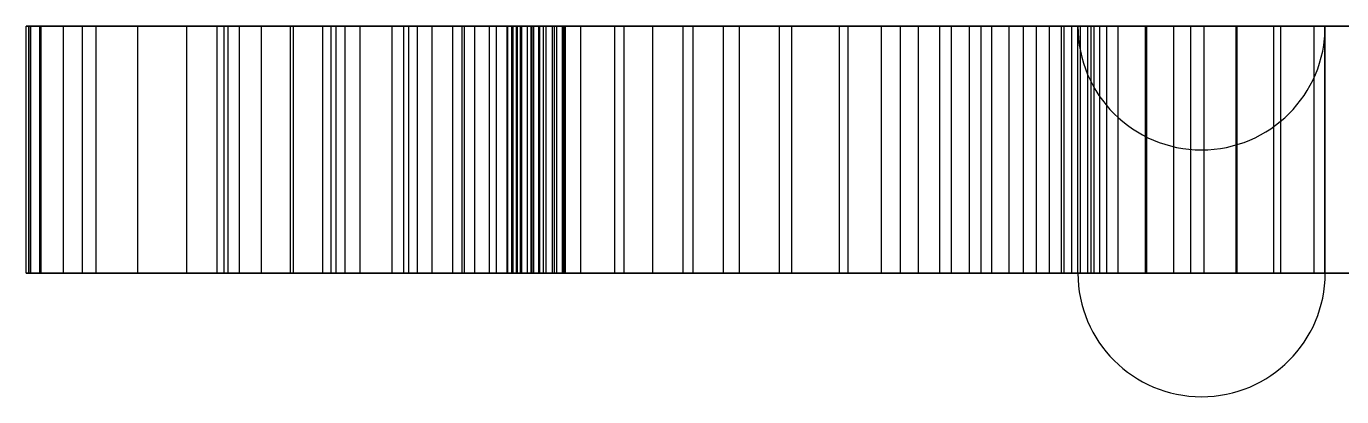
# Model space of a CAD drawing. Header units: millimetres. Extents: x -28.5 to 29.1, y -3 to 6.
# Drawn here: x -28.55 to 3.4, y -3 to 6 of the extents above; entities that cross this region are included whole.
import ezdxf

# ---------------------------------------------------------------- set-up
doc = ezdxf.new("R2010")
doc.units = ezdxf.units.MM
doc.layers.add('Part', color=7, linetype='CONTINUOUS')

msp = doc.modelspace()

# ---------------------------------------------------------------- linework, layer by layer
at = {"layer": 'Part'}
for p, q in [((-28.545, 6, -4.536), (-28.436, 6, -5.63)), ((-28.478, 6, -3.425), (-28.545, 6, -4.536)), ((-28.545, 0, -4.536), (-28.545, 6, -4.536)), ((-28.545, 6, -4.536), (-28.436, 6, -5.63)), ((-28.545, 0, -4.536), (-28.545, 6, -4.536)), ((-28.478, 6, -3.425), (-28.545, 6, -4.536)), ((-28.485, 6, -7.861), (-27.183, 6, -8.563)), ((-28.214, 6, -6.707), (-28.485, 6, -7.861)), ((-28.485, 0, -7.861), (-28.485, 6, -7.861)), ((-28.485, 6, -7.861), (-27.183, 6, -8.563)), ((-28.485, 0, -7.861), (-28.485, 6, -7.861)), ((-28.214, 6, -6.707), (-28.485, 6, -7.861)), ((-28.185, 6, -2.31), (-28.478, 6, -3.425)), ((-28.478, 0, -3.425), (-28.478, 6, -3.425)), ((-28.478, 0, -3.425), (-28.478, 6, -3.425)), ((-28.185, 6, -2.31), (-28.478, 6, -3.425)), ((-28.436, 6, -5.63), (-28.214, 6, -6.707)), ((-28.436, 0, -5.63), (-28.436, 6, -5.63)), ((-28.436, 6, -5.63), (-28.214, 6, -6.707)), ((-28.436, 0, -5.63), (-28.436, 6, -5.63)), ((-28.214, 0, -6.707), (-28.214, 6, -6.707)), ((-28.214, 0, -6.707), (-28.214, 6, -6.707)), ((-27.642, 6, -1.214), (-28.185, 6, -2.31)), ((-28.185, 0, -2.31), (-28.185, 6, -2.31)), ((-27.642, 6, -1.214), (-28.185, 6, -2.31)), ((-28.185, 0, -2.31), (-28.185, 6, -2.31)), ((-26.849, 6, -0.161), (-27.642, 6, -1.214)), ((-27.642, 0, -1.214), (-27.642, 6, -1.214)), ((-26.849, 6, -0.161), (-27.642, 6, -1.214)), ((-27.642, 0, -1.214), (-27.642, 6, -1.214)), ((-27.183, 6, -8.563), (-23.739, 6, -7.949)), ((-27.183, 0, -8.563), (-27.183, 6, -8.563)), ((-27.183, 6, -8.563), (-23.739, 6, -7.949)), ((-27.183, 0, -8.563), (-27.183, 6, -8.563)), ((-25.834, 6, 0.825), (-26.849, 6, -0.161)), ((-26.849, 0, -0.161), (-26.849, 6, -0.161)), ((-25.834, 6, 0.825), (-26.849, 6, -0.161)), ((-26.849, 0, -0.161), (-26.849, 6, -0.161)), ((-24.65, 6, 1.724), (-25.834, 6, 0.825)), ((-25.834, 0, 0.825), (-25.834, 6, 0.825)), ((-24.65, 6, 1.724), (-25.834, 6, 0.825)), ((-25.834, 0, 0.825), (-25.834, 6, 0.825)), ((-23.364, 6, 2.526), (-24.65, 6, 1.724)), ((-24.65, 0, 1.724), (-24.65, 6, 1.724)), ((-23.364, 6, 2.526), (-24.65, 6, 1.724)), ((-24.65, 0, 1.724), (-24.65, 6, 1.724)), ((-22.834, 6, 17.877), (-23.906, 6, 17.369)), ((-23.906, 6, 17.369), (-23.643, 6, 15.913)), ((-23.906, 0, 17.369), (-23.906, 6, 17.369)), ((-22.834, 6, 17.877), (-23.906, 6, 17.369)), ((-23.906, 0, 17.369), (-23.906, 6, 17.369)), ((-23.906, 6, 17.369), (-23.643, 6, 15.913)), ((-23.739, 6, -7.949), (-21.138, 6, -7.503)), ((-23.739, 0, -7.949), (-23.739, 6, -7.949)), ((-23.739, 6, -7.949), (-21.138, 6, -7.503)), ((-23.739, 0, -7.949), (-23.739, 6, -7.949)), ((-23.643, 6, 15.913), (-21.016, 6, 13.603)), ((-23.643, 0, 15.913), (-23.643, 6, 15.913)), ((-23.643, 0, 15.913), (-23.643, 6, 15.913)), ((-23.643, 6, 15.913), (-21.016, 6, 13.603)), ((-22.054, 6, 3.234), (-23.364, 6, 2.526)), ((-23.364, 0, 2.526), (-23.364, 6, 2.526)), ((-22.054, 6, 3.234), (-23.364, 6, 2.526)), ((-23.364, 0, 2.526), (-23.364, 6, 2.526)), ((-22.131, 6, 18.721), (-22.834, 6, 17.877)), ((-22.834, 0, 17.877), (-22.834, 6, 17.877)), ((-22.131, 6, 18.721), (-22.834, 6, 17.877)), ((-22.834, 0, 17.877), (-22.834, 6, 17.877)), ((-21.344, 6, 19.489), (-22.131, 6, 18.721)), ((-22.131, 0, 18.721), (-22.131, 6, 18.721)), ((-21.344, 6, 19.489), (-22.131, 6, 18.721)), ((-22.131, 0, 18.721), (-22.131, 6, 18.721)), ((-20.797, 6, 3.86), (-22.054, 6, 3.234)), ((-22.054, 0, 3.234), (-22.054, 6, 3.234)), ((-20.797, 6, 3.86), (-22.054, 6, 3.234)), ((-22.054, 0, 3.234), (-22.054, 6, 3.234)), ((-20.433, 6, 20.13), (-21.344, 6, 19.489)), ((-21.344, 0, 19.489), (-21.344, 6, 19.489)), ((-20.433, 6, 20.13), (-21.344, 6, 19.489)), ((-21.344, 0, 19.489), (-21.344, 6, 19.489)), ((-21.138, 6, -7.503), (-19.252, 6, -7.225)), ((-21.138, 0, -7.503), (-21.138, 6, -7.503)), ((-21.138, 6, -7.503), (-19.252, 6, -7.225)), ((-21.138, 0, -7.503), (-21.138, 6, -7.503)), ((-21.016, 6, 13.603), (-19.045, 6, 11.848)), ((-21.016, 0, 13.603), (-21.016, 6, 13.603)), ((-21.016, 0, 13.603), (-21.016, 6, 13.603)), ((-21.016, 6, 13.603), (-19.045, 6, 11.848)), ((-19.659, 6, 4.425), (-20.797, 6, 3.86)), ((-20.797, 0, 3.86), (-20.797, 6, 3.86)), ((-19.659, 6, 4.425), (-20.797, 6, 3.86)), ((-20.797, 0, 3.86), (-20.797, 6, 3.86)), ((-19.379, 6, 20.596), (-20.433, 6, 20.13)), ((-20.433, 0, 20.13), (-20.433, 6, 20.13)), ((-19.379, 6, 20.596), (-20.433, 6, 20.13)), ((-20.433, 0, 20.13), (-20.433, 6, 20.13)), ((-18.685, 6, 4.957), (-19.659, 6, 4.425)), ((-19.659, 0, 4.425), (-19.659, 6, 4.425)), ((-18.685, 6, 4.957), (-19.659, 6, 4.425)), ((-19.659, 0, 4.425), (-19.659, 6, 4.425)), ((-18.183, 6, 20.855), (-19.379, 6, 20.596)), ((-19.379, 0, 20.596), (-19.379, 6, 20.596)), ((-18.183, 6, 20.855), (-19.379, 6, 20.596)), ((-19.379, 0, 20.596), (-19.379, 6, 20.596)), ((-19.252, 6, -7.225), (-17.956, 6, -7.109)), ((-19.252, 0, -7.225), (-19.252, 6, -7.225)), ((-19.252, 6, -7.225), (-17.956, 6, -7.109)), ((-19.252, 0, -7.225), (-19.252, 6, -7.225)), ((-19.045, 6, 11.848), (-17.653, 6, 10.547)), ((-19.045, 0, 11.848), (-19.045, 6, 11.848)), ((-19.045, 0, 11.848), (-19.045, 6, 11.848)), ((-19.045, 6, 11.848), (-17.653, 6, 10.547)), ((-17.9, 6, 5.482), (-18.685, 6, 4.957)), ((-18.685, 0, 4.957), (-18.685, 6, 4.957)), ((-17.9, 6, 5.482), (-18.685, 6, 4.957)), ((-18.685, 0, 4.957), (-18.685, 6, 4.957)), ((-16.866, 6, 20.891), (-18.183, 6, 20.855)), ((-18.183, 0, 20.855), (-18.183, 6, 20.855)), ((-16.866, 6, 20.891), (-18.183, 6, 20.855)), ((-18.183, 0, 20.855), (-18.183, 6, 20.855)), ((-17.956, 6, -7.109), (-17.125, 6, -7.139)), ((-17.956, 0, -7.109), (-17.956, 6, -7.109)), ((-17.956, 6, -7.109), (-17.125, 6, -7.139)), ((-17.956, 0, -7.109), (-17.956, 6, -7.109)), ((-17.298, 6, 6.024), (-17.9, 6, 5.482)), ((-17.9, 0, 5.482), (-17.9, 6, 5.482)), ((-17.298, 6, 6.024), (-17.9, 6, 5.482)), ((-17.9, 0, 5.482), (-17.9, 6, 5.482)), ((-17.653, 6, 10.547), (-16.754, 6, 9.606)), ((-17.653, 0, 10.547), (-17.653, 6, 10.547)), ((-17.653, 0, 10.547), (-17.653, 6, 10.547)), ((-17.653, 6, 10.547), (-16.754, 6, 9.606)), ((-16.853, 6, 6.595), (-17.298, 6, 6.024)), ((-17.298, 0, 6.024), (-17.298, 6, 6.024)), ((-16.853, 6, 6.595), (-17.298, 6, 6.024)), ((-17.298, 0, 6.024), (-17.298, 6, 6.024)), ((-17.125, 6, -7.139), (-16.638, 6, -7.289)), ((-17.125, 0, -7.139), (-17.125, 6, -7.139)), ((-17.125, 6, -7.139), (-16.638, 6, -7.289)), ((-17.125, 0, -7.139), (-17.125, 6, -7.139)), ((-15.463, 6, 20.712), (-16.866, 6, 20.891)), ((-16.866, 0, 20.891), (-16.866, 6, 20.891)), ((-15.463, 6, 20.712), (-16.866, 6, 20.891)), ((-16.866, 0, 20.891), (-16.866, 6, 20.891)), ((-16.513, 6, 7.195), (-16.853, 6, 6.595)), ((-16.853, 0, 6.595), (-16.853, 6, 6.595)), ((-16.513, 6, 7.195), (-16.853, 6, 6.595)), ((-16.853, 0, 6.595), (-16.853, 6, 6.595)), ((-16.754, 6, 9.606), (-16.259, 6, 8.938)), ((-16.754, 0, 9.606), (-16.754, 6, 9.606)), ((-16.754, 0, 9.606), (-16.754, 6, 9.606)), ((-16.754, 6, 9.606), (-16.259, 6, 8.938)), ((-16.752, 6, -19.684), (-16.614, 6, -21.092)), ((-16.716, 6, -18.197), (-16.752, 6, -19.684)), ((-16.752, 0, -19.684), (-16.752, 6, -19.684)), ((-16.752, 6, -19.684), (-16.614, 6, -21.092)), ((-16.752, 0, -19.684), (-16.752, 6, -19.684)), ((-16.716, 6, -18.197), (-16.752, 6, -19.684)), ((-16.542, 6, -16.691), (-16.716, 6, -18.197)), ((-16.716, 0, -18.197), (-16.716, 6, -18.197)), ((-16.716, 0, -18.197), (-16.716, 6, -18.197)), ((-16.542, 6, -16.691), (-16.716, 6, -18.197)), ((-16.638, 6, -7.289), (-16.374, 6, -7.526)), ((-16.638, 0, -7.289), (-16.638, 6, -7.289)), ((-16.638, 6, -7.289), (-16.374, 6, -7.526)), ((-16.638, 0, -7.289), (-16.638, 6, -7.289)), ((-16.614, 6, -21.092), (-16.285, 6, -22.368)), ((-16.614, 0, -21.092), (-16.614, 6, -21.092)), ((-16.614, 6, -21.092), (-16.285, 6, -22.368)), ((-16.614, 0, -21.092), (-16.614, 6, -21.092)), ((-16.279, 6, -15.226), (-16.542, 6, -16.691)), ((-16.542, 0, -16.691), (-16.542, 6, -16.691)), ((-16.542, 0, -16.691), (-16.542, 6, -16.691)), ((-16.279, 6, -15.226), (-16.542, 6, -16.691)), ((-16.217, 6, 7.81), (-16.513, 6, 7.195)), ((-16.513, 0, 7.195), (-16.513, 6, 7.195)), ((-16.217, 6, 7.81), (-16.513, 6, 7.195)), ((-16.513, 0, 7.195), (-16.513, 6, 7.195)), ((-16.374, 6, -7.526), (-16.217, 6, -7.81)), ((-16.374, 0, -7.526), (-16.374, 6, -7.526)), ((-16.374, 6, -7.526), (-16.217, 6, -7.81)), ((-16.374, 0, -7.526), (-16.374, 6, -7.526)), ((-16.285, 6, -22.368), (-15.767, 6, -23.476)), ((-16.285, 0, -22.368), (-16.285, 6, -22.368)), ((-16.285, 6, -22.368), (-15.767, 6, -23.476)), ((-16.285, 0, -22.368), (-16.285, 6, -22.368)), ((-15.985, 6, -13.853), (-16.279, 6, -15.226)), ((-16.279, 0, -15.226), (-16.279, 6, -15.226)), ((-16.279, 0, -15.226), (-16.279, 6, -15.226)), ((-15.985, 6, -13.853), (-16.279, 6, -15.226)), ((-16.259, 6, 8.938), (-16.072, 6, 8.463)), ((-16.259, 0, 8.938), (-16.259, 6, 8.938)), ((-16.259, 0, 8.938), (-16.259, 6, 8.938)), ((-16.259, 6, 8.938), (-16.072, 6, 8.463)), ((-16.093, 6, 8.109), (-16.217, 6, 7.81)), ((-16.217, 6, -7.81), (-15.921, 6, -8.425)), ((-16.217, 0, 7.81), (-16.217, 6, 7.81)), ((-16.093, 6, 8.109), (-16.217, 6, 7.81)), ((-16.217, 0, -7.81), (-16.217, 6, -7.81)), ((-16.217, 6, -7.81), (-15.921, 6, -8.425)), ((-16.217, 0, 7.81), (-16.217, 6, 7.81)), ((-16.217, 0, -7.81), (-16.217, 6, -7.81)), ((-16.072, 6, 8.463), (-16.093, 6, 8.109)), ((-16.093, 0, 8.109), (-16.093, 6, 8.109)), ((-16.072, 6, 8.463), (-16.093, 6, 8.109)), ((-16.093, 0, 8.109), (-16.093, 6, 8.109)), ((-16.072, 0, 8.463), (-16.072, 6, 8.463)), ((-16.072, 0, 8.463), (-16.072, 6, 8.463)), ((-15.717, 6, -12.611), (-15.985, 6, -13.853)), ((-15.985, 0, -13.853), (-15.985, 6, -13.853)), ((-15.985, 0, -13.853), (-15.985, 6, -13.853)), ((-15.717, 6, -12.611), (-15.985, 6, -13.853)), ((-15.921, 6, -8.425), (-15.663, 6, -9.064)), ((-15.921, 0, -8.425), (-15.921, 6, -8.425)), ((-15.921, 6, -8.425), (-15.663, 6, -9.064)), ((-15.921, 0, -8.425), (-15.921, 6, -8.425)), ((-15.767, 6, -23.476), (-15.078, 6, -24.4)), ((-15.767, 0, -23.476), (-15.767, 6, -23.476)), ((-15.767, 6, -23.476), (-15.078, 6, -24.4)), ((-15.767, 0, -23.476), (-15.767, 6, -23.476)), ((-15.525, 6, -11.518), (-15.717, 6, -12.611)), ((-15.717, 0, -12.611), (-15.717, 6, -12.611)), ((-15.717, 0, -12.611), (-15.717, 6, -12.611)), ((-15.525, 6, -11.518), (-15.717, 6, -12.611)), ((-15.663, 6, -9.064), (-15.495, 6, -9.769)), ((-15.663, 0, -9.064), (-15.663, 6, -9.064)), ((-15.663, 6, -9.064), (-15.495, 6, -9.769)), ((-15.663, 0, -9.064), (-15.663, 6, -9.064)), ((-15.446, 6, -10.576), (-15.525, 6, -11.518)), ((-15.525, 0, -11.518), (-15.525, 6, -11.518)), ((-15.525, 0, -11.518), (-15.525, 6, -11.518)), ((-15.446, 6, -10.576), (-15.525, 6, -11.518)), ((-15.495, 6, -9.769), (-15.446, 6, -10.576)), ((-15.495, 0, -9.769), (-15.495, 6, -9.769)), ((-15.495, 6, -9.769), (-15.446, 6, -10.576)), ((-15.495, 0, -9.769), (-15.495, 6, -9.769)), ((-14.021, 6, 20.347), (-15.463, 6, 20.712)), ((-15.463, 0, 20.712), (-15.463, 6, 20.712)), ((-14.021, 6, 20.347), (-15.463, 6, 20.712)), ((-15.463, 0, 20.712), (-15.463, 6, 20.712)), ((-15.446, 0, -10.576), (-15.446, 6, -10.576)), ((-15.446, 0, -10.576), (-15.446, 6, -10.576)), ((-15.078, 6, -24.4), (-14.251, 6, -25.145)), ((-15.078, 0, -24.4), (-15.078, 6, -24.4)), ((-15.078, 6, -24.4), (-14.251, 6, -25.145)), ((-15.078, 0, -24.4), (-15.078, 6, -24.4)), ((-14.251, 6, -25.145), (-13.327, 6, -25.742)), ((-14.251, 0, -25.145), (-14.251, 6, -25.145)), ((-14.251, 6, -25.145), (-13.327, 6, -25.742)), ((-14.251, 0, -25.145), (-14.251, 6, -25.145)), ((-12.592, 6, 19.842), (-14.021, 6, 20.347)), ((-14.021, 0, 20.347), (-14.021, 6, 20.347)), ((-12.592, 6, 19.842), (-14.021, 6, 20.347)), ((-14.021, 0, 20.347), (-14.021, 6, 20.347)), ((-13.327, 6, -25.742), (-12.348, 6, -26.24)), ((-13.327, 0, -25.742), (-13.327, 6, -25.742)), ((-13.327, 6, -25.742), (-12.348, 6, -26.24)), ((-13.327, 0, -25.742), (-13.327, 6, -25.742)), ((-11.222, 6, 19.259), (-12.592, 6, 19.842)), ((-12.592, 0, 19.842), (-12.592, 6, 19.842)), ((-11.222, 6, 19.259), (-12.592, 6, 19.842)), ((-12.592, 0, 19.842), (-12.592, 6, 19.842)), ((-12.348, 6, -26.24), (-11.614, 6, -27.172)), ((-12.348, 0, -26.24), (-12.348, 6, -26.24)), ((-12.348, 6, -26.24), (-11.614, 6, -27.172)), ((-12.348, 0, -26.24), (-12.348, 6, -26.24)), ((-11.614, 6, -27.172), (-10.253, 6, -26.592)), ((-11.614, 0, -27.172), (-11.614, 6, -27.172)), ((-11.614, 6, -27.172), (-10.253, 6, -26.592)), ((-11.614, 0, -27.172), (-11.614, 6, -27.172)), ((-9.949, 6, 18.667), (-11.222, 6, 19.259)), ((-11.222, 0, 19.259), (-11.222, 6, 19.259)), ((-9.949, 6, 18.667), (-11.222, 6, 19.259)), ((-11.222, 0, 19.259), (-11.222, 6, 19.259)), ((-10.253, 6, -26.592), (-8.586, 6, -23.516)), ((-10.253, 0, -26.592), (-10.253, 6, -26.592)), ((-10.253, 6, -26.592), (-8.586, 6, -23.516)), ((-10.253, 0, -26.592), (-10.253, 6, -26.592)), ((-8.797, 6, 18.129), (-9.949, 6, 18.667)), ((-9.949, 0, 18.667), (-9.949, 6, 18.667)), ((-8.797, 6, 18.129), (-9.949, 6, 18.667)), ((-9.949, 0, 18.667), (-9.949, 6, 18.667)), ((-7.775, 6, 17.699), (-8.797, 6, 18.129)), ((-8.797, 0, 18.129), (-8.797, 6, 18.129)), ((-7.775, 6, 17.699), (-8.797, 6, 18.129)), ((-8.797, 0, 18.129), (-8.797, 6, 18.129)), ((-8.586, 6, -23.516), (-7.313, 6, -21.204)), ((-8.586, 0, -23.516), (-8.586, 6, -23.516)), ((-8.586, 6, -23.516), (-7.313, 6, -21.204)), ((-8.586, 0, -23.516), (-8.586, 6, -23.516)), ((-6.874, 6, 17.413), (-7.775, 6, 17.699)), ((-7.775, 0, 17.699), (-7.775, 6, 17.699)), ((-6.874, 6, 17.413), (-7.775, 6, 17.699)), ((-7.775, 0, 17.699), (-7.775, 6, 17.699)), ((-7.313, 6, -21.204), (-6.354, 6, -19.557)), ((-7.313, 0, -21.204), (-7.313, 6, -21.204)), ((-7.313, 6, -21.204), (-6.354, 6, -19.557)), ((-7.313, 0, -21.204), (-7.313, 6, -21.204)), ((-6.076, 6, 17.28), (-6.874, 6, 17.413)), ((-6.874, 0, 17.413), (-6.874, 6, 17.413)), ((-6.076, 6, 17.28), (-6.874, 6, 17.413)), ((-6.874, 0, 17.413), (-6.874, 6, 17.413)), ((-6.354, 6, -19.557), (-5.637, 6, -18.471)), ((-6.354, 0, -19.557), (-6.354, 6, -19.557)), ((-6.354, 6, -19.557), (-5.637, 6, -18.471)), ((-6.354, 0, -19.557), (-6.354, 6, -19.557)), ((-5.351, 6, 17.288), (-6.076, 6, 17.28)), ((-6.076, 0, 17.28), (-6.076, 6, 17.28)), ((-5.351, 6, 17.288), (-6.076, 6, 17.28)), ((-6.076, 0, 17.28), (-6.076, 6, 17.28)), ((-5.637, 6, -18.471), (-5.096, 6, -17.84)), ((-5.637, 0, -18.471), (-5.637, 6, -18.471)), ((-5.637, 6, -18.471), (-5.096, 6, -17.84)), ((-5.637, 0, -18.471), (-5.637, 6, -18.471)), ((-4.671, 6, 17.396), (-5.351, 6, 17.288)), ((-5.351, 0, 17.288), (-5.351, 6, 17.288)), ((-4.671, 6, 17.396), (-5.351, 6, 17.288)), ((-5.351, 0, 17.288), (-5.351, 6, 17.288)), ((-5.096, 6, -17.84), (-4.675, 6, -17.552)), ((-5.096, 0, -17.84), (-5.096, 6, -17.84)), ((-5.096, 6, -17.84), (-4.675, 6, -17.552)), ((-5.096, 0, -17.84), (-5.096, 6, -17.84)), ((-4.675, 6, -17.552), (-4.325, 6, -17.494)), ((-4.675, 0, -17.552), (-4.675, 6, -17.552)), ((-4.675, 6, -17.552), (-4.325, 6, -17.494)), ((-4.675, 0, -17.552), (-4.675, 6, -17.552)), ((-4.005, 6, 17.549), (-4.671, 6, 17.396)), ((-4.671, 0, 17.396), (-4.671, 6, 17.396)), ((-4.005, 6, 17.549), (-4.671, 6, 17.396)), ((-4.671, 0, 17.396), (-4.671, 6, 17.396)), ((-4.325, 6, -17.494), (-4.005, 6, -17.549)), ((-4.325, 0, -17.494), (-4.325, 6, -17.494)), ((-4.325, 6, -17.494), (-4.005, 6, -17.549)), ((-4.325, 0, -17.494), (-4.325, 6, -17.494)), ((-3.694, 6, 17.638), (-4.005, 6, 17.549)), ((-4.005, 6, -17.549), (-3.34, 6, -17.7)), ((-4.005, 0, 17.549), (-4.005, 6, 17.549)), ((-3.694, 6, 17.638), (-4.005, 6, 17.549)), ((-4.005, 0, -17.549), (-4.005, 6, -17.549)), ((-4.005, 6, -17.549), (-3.34, 6, -17.7)), ((-4.005, 0, 17.549), (-4.005, 6, 17.549)), ((-4.005, 0, -17.549), (-4.005, 6, -17.549)), ((-3.404, 6, 17.842), (-3.694, 6, 17.638)), ((-3.694, 0, 17.638), (-3.694, 6, 17.638)), ((-3.404, 6, 17.842), (-3.694, 6, 17.638)), ((-3.694, 0, 17.638), (-3.694, 6, 17.638)), ((-3.149, 6, 18.285), (-3.404, 6, 17.842)), ((-3.404, 0, 17.842), (-3.404, 6, 17.842)), ((-3.149, 6, 18.285), (-3.404, 6, 17.842)), ((-3.404, 0, 17.842), (-3.404, 6, 17.842)), ((-3.34, 6, -17.7), (-2.679, 6, -17.897)), ((-3.34, 0, -17.7), (-3.34, 6, -17.7)), ((-3.34, 6, -17.7), (-2.679, 6, -17.897)), ((-3.34, 0, -17.7), (-3.34, 6, -17.7)), ((-2.936, 6, 19.088), (-3.149, 6, 18.285)), ((-3.149, 0, 18.285), (-3.149, 6, 18.285)), ((-2.936, 6, 19.088), (-3.149, 6, 18.285)), ((-3.149, 0, 18.285), (-3.149, 6, 18.285)), ((-3.004, 6, 15), (3.004, 6, 15)), ((-3.004, 6, 12.139), (-3.004, 6, 15)), ((-3.004, 0, 12.139), (-3.004, 6, 12.139)), ((-3.004, 0, 15), (-3.004, 6, 15)), ((-3.004, 6, 15), (3.004, 6, 15)), ((-3.004, 0, 15), (-3.004, 6, 15)), ((-3.004, 6, 12.139), (-3.004, 6, 15)), ((-3.004, 0, 12.139), (-3.004, 6, 12.139)), ((-2.76, 6, 20.377), (-2.936, 6, 19.088)), ((-2.936, 0, 19.088), (-2.936, 6, 19.088)), ((-2.76, 6, 20.377), (-2.936, 6, 19.088)), ((-2.936, 0, 19.088), (-2.936, 6, 19.088)), ((-2.611, 6, 22.277), (-2.76, 6, 20.377)), ((-2.76, 0, 20.377), (-2.76, 6, 20.377)), ((-2.611, 6, 22.277), (-2.76, 6, 20.377)), ((-2.76, 0, 20.377), (-2.76, 6, 20.377)), ((-2.679, 6, -17.897), (-2.024, 6, -18.205)), ((-2.679, 0, -17.897), (-2.679, 6, -17.897)), ((-2.679, 6, -17.897), (-2.024, 6, -18.205)), ((-2.679, 0, -17.897), (-2.679, 6, -17.897)), ((-2.468, 6, 24.912), (-2.611, 6, 22.277)), ((-2.611, 0, 22.277), (-2.611, 6, 22.277)), ((-2.468, 6, 24.912), (-2.611, 6, 22.277)), ((-2.611, 0, 22.277), (-2.611, 6, 22.277)), ((-2.3, 6, 28.407), (-2.468, 6, 24.912)), ((-2.468, 0, 24.912), (-2.468, 6, 24.912)), ((-2.3, 6, 28.407), (-2.468, 6, 24.912)), ((-2.468, 0, 24.912), (-2.468, 6, 24.912)), ((-1.326, 6, 29.52), (-2.3, 6, 28.407)), ((-2.3, 0, 28.407), (-2.3, 6, 28.407)), ((-1.326, 6, 29.52), (-2.3, 6, 28.407)), ((-2.3, 0, 28.407), (-2.3, 6, 28.407)), ((-2.024, 6, -18.205), (-1.362, 6, -18.671)), ((-2.024, 0, -18.205), (-2.024, 6, -18.205)), ((-2.024, 6, -18.205), (-1.362, 6, -18.671)), ((-2.024, 0, -18.205), (-2.024, 6, -18.205)), ((-1.362, 6, -18.671), (-0.675, 6, -19.32)), ((-1.362, 0, -18.671), (-1.362, 6, -18.671)), ((-1.362, 6, -18.671), (-0.675, 6, -19.32)), ((-1.362, 0, -18.671), (-1.362, 6, -18.671)), ((-0.26, 6, 28.999), (-1.326, 6, 29.52)), ((-1.326, 0, 29.52), (-1.326, 6, 29.52)), ((-0.26, 6, 28.999), (-1.326, 6, 29.52)), ((-1.326, 0, 29.52), (-1.326, 6, 29.52)), ((-0.675, 6, -19.32), (0.06, 6, -20.15)), ((-0.675, 0, -19.32), (-0.675, 6, -19.32)), ((-0.675, 6, -19.32), (0.06, 6, -20.15)), ((-0.675, 0, -19.32), (-0.675, 6, -19.32)), ((0.838, 6, 28.976), (-0.26, 6, 28.999)), ((-0.26, 0, 28.999), (-0.26, 6, 28.999)), ((0.838, 6, 28.976), (-0.26, 6, 28.999)), ((-0.26, 0, 28.999), (-0.26, 6, 28.999)), ((0.06, 6, -20.15), (0.865, 6, -21.135)), ((0.06, 0, -20.15), (0.06, 6, -20.15)), ((0.06, 6, -20.15), (0.865, 6, -21.135)), ((0.06, 0, -20.15), (0.06, 6, -20.15)), ((1.93, 6, 28.839), (0.838, 6, 28.976)), ((0.838, 0, 28.976), (0.838, 6, 28.976)), ((1.93, 6, 28.839), (0.838, 6, 28.976)), ((0.838, 0, 28.976), (0.838, 6, 28.976)), ((0.865, 6, -21.135), (1.754, 6, -22.221)), ((0.865, 0, -21.135), (0.865, 6, -21.135)), ((0.865, 6, -21.135), (1.754, 6, -22.221)), ((0.865, 0, -21.135), (0.865, 6, -21.135)), ((1.754, 6, -22.221), (2.736, 6, -23.34)), ((1.754, 0, -22.221), (1.754, 6, -22.221)), ((1.754, 6, -22.221), (2.736, 6, -23.34)), ((1.754, 0, -22.221), (1.754, 6, -22.221)), ((2.998, 6, 28.526), (1.93, 6, 28.839)), ((1.93, 0, 28.839), (1.93, 6, 28.839)), ((2.998, 6, 28.526), (1.93, 6, 28.839)), ((1.93, 0, 28.839), (1.93, 6, 28.839)), ((2.736, 6, -23.34), (3.805, 6, -24.415)), ((2.736, 0, -23.34), (2.736, 6, -23.34)), ((2.736, 6, -23.34), (3.805, 6, -24.415)), ((2.736, 0, -23.34), (2.736, 6, -23.34)), ((4.02, 6, 27.993), (2.998, 6, 28.526)), ((2.998, 0, 28.526), (2.998, 6, 28.526)), ((4.02, 6, 27.993), (2.998, 6, 28.526)), ((2.998, 0, 28.526), (2.998, 6, 28.526)), ((3.004, 6, 12.139), (3.004, 6, 15)), ((3.004, 0, 12.139), (3.004, 6, 12.139)), ((3.004, 0, 15), (3.004, 6, 15)), ((3.004, 6, 12.139), (3.004, 6, 15)), ((3.004, 0, 12.139), (3.004, 6, 12.139)), ((3.004, 0, 15), (3.004, 6, 15)), ((-28.545, 0, -4.536), (-28.436, 0, -5.63)), ((-28.478, 0, -3.425), (-28.545, 0, -4.536)), ((-28.545, 0, -4.536), (-28.436, 0, -5.63)), ((-28.478, 0, -3.425), (-28.545, 0, -4.536)), ((-28.485, 0, -7.861), (-27.183, 0, -8.563)), ((-28.214, 0, -6.707), (-28.485, 0, -7.861)), ((-28.485, 0, -7.861), (-27.183, 0, -8.563)), ((-28.214, 0, -6.707), (-28.485, 0, -7.861)), ((-28.185, 0, -2.31), (-28.478, 0, -3.425)), ((-28.185, 0, -2.31), (-28.478, 0, -3.425)), ((-28.436, 0, -5.63), (-28.214, 0, -6.707)), ((-28.436, 0, -5.63), (-28.214, 0, -6.707)), ((-27.642, 0, -1.214), (-28.185, 0, -2.31)), ((-27.642, 0, -1.214), (-28.185, 0, -2.31)), ((-26.849, 0, -0.161), (-27.642, 0, -1.214)), ((-26.849, 0, -0.161), (-27.642, 0, -1.214)), ((-27.183, 0, -8.563), (-23.739, 0, -7.949)), ((-27.183, 0, -8.563), (-23.739, 0, -7.949)), ((-25.834, 0, 0.825), (-26.849, 0, -0.161)), ((-25.834, 0, 0.825), (-26.849, 0, -0.161)), ((-24.65, 0, 1.724), (-25.834, 0, 0.825)), ((-24.65, 0, 1.724), (-25.834, 0, 0.825)), ((-23.364, 0, 2.526), (-24.65, 0, 1.724)), ((-23.364, 0, 2.526), (-24.65, 0, 1.724)), ((-22.834, 0, 17.877), (-23.906, 0, 17.369)), ((-23.906, 0, 17.369), (-23.643, 0, 15.913)), ((-22.834, 0, 17.877), (-23.906, 0, 17.369)), ((-23.906, 0, 17.369), (-23.643, 0, 15.913)), ((-23.739, 0, -7.949), (-21.138, 0, -7.503)), ((-23.739, 0, -7.949), (-21.138, 0, -7.503)), ((-23.643, 0, 15.913), (-21.016, 0, 13.603)), ((-23.643, 0, 15.913), (-21.016, 0, 13.603)), ((-22.054, 0, 3.234), (-23.364, 0, 2.526)), ((-22.054, 0, 3.234), (-23.364, 0, 2.526)), ((-22.131, 0, 18.721), (-22.834, 0, 17.877)), ((-22.131, 0, 18.721), (-22.834, 0, 17.877)), ((-21.344, 0, 19.489), (-22.131, 0, 18.721)), ((-21.344, 0, 19.489), (-22.131, 0, 18.721)), ((-20.797, 0, 3.86), (-22.054, 0, 3.234)), ((-20.797, 0, 3.86), (-22.054, 0, 3.234)), ((-20.433, 0, 20.13), (-21.344, 0, 19.489)), ((-20.433, 0, 20.13), (-21.344, 0, 19.489)), ((-21.138, 0, -7.503), (-19.252, 0, -7.225)), ((-21.138, 0, -7.503), (-19.252, 0, -7.225)), ((-21.016, 0, 13.603), (-19.045, 0, 11.848)), ((-21.016, 0, 13.603), (-19.045, 0, 11.848)), ((-19.659, 0, 4.425), (-20.797, 0, 3.86)), ((-19.659, 0, 4.425), (-20.797, 0, 3.86)), ((-19.379, 0, 20.596), (-20.433, 0, 20.13)), ((-19.379, 0, 20.596), (-20.433, 0, 20.13)), ((-18.685, 0, 4.957), (-19.659, 0, 4.425)), ((-18.685, 0, 4.957), (-19.659, 0, 4.425)), ((-18.183, 0, 20.855), (-19.379, 0, 20.596)), ((-18.183, 0, 20.855), (-19.379, 0, 20.596)), ((-19.252, 0, -7.225), (-17.956, 0, -7.109)), ((-19.252, 0, -7.225), (-17.956, 0, -7.109)), ((-19.045, 0, 11.848), (-17.653, 0, 10.547)), ((-19.045, 0, 11.848), (-17.653, 0, 10.547)), ((-17.9, 0, 5.482), (-18.685, 0, 4.957)), ((-17.9, 0, 5.482), (-18.685, 0, 4.957)), ((-16.866, 0, 20.891), (-18.183, 0, 20.855)), ((-16.866, 0, 20.891), (-18.183, 0, 20.855)), ((-17.956, 0, -7.109), (-17.125, 0, -7.139)), ((-17.956, 0, -7.109), (-17.125, 0, -7.139)), ((-17.298, 0, 6.024), (-17.9, 0, 5.482)), ((-17.298, 0, 6.024), (-17.9, 0, 5.482)), ((-17.653, 0, 10.547), (-16.754, 0, 9.606)), ((-17.653, 0, 10.547), (-16.754, 0, 9.606)), ((-16.853, 0, 6.595), (-17.298, 0, 6.024)), ((-16.853, 0, 6.595), (-17.298, 0, 6.024)), ((-17.125, 0, -7.139), (-16.638, 0, -7.289)), ((-17.125, 0, -7.139), (-16.638, 0, -7.289)), ((-15.463, 0, 20.712), (-16.866, 0, 20.891)), ((-15.463, 0, 20.712), (-16.866, 0, 20.891)), ((-16.513, 0, 7.195), (-16.853, 0, 6.595)), ((-16.513, 0, 7.195), (-16.853, 0, 6.595)), ((-16.754, 0, 9.606), (-16.259, 0, 8.938)), ((-16.754, 0, 9.606), (-16.259, 0, 8.938)), ((-16.752, 0, -19.684), (-16.614, 0, -21.092)), ((-16.716, 0, -18.197), (-16.752, 0, -19.684)), ((-16.752, 0, -19.684), (-16.614, 0, -21.092)), ((-16.716, 0, -18.197), (-16.752, 0, -19.684)), ((-16.542, 0, -16.691), (-16.716, 0, -18.197)), ((-16.542, 0, -16.691), (-16.716, 0, -18.197)), ((-16.638, 0, -7.289), (-16.374, 0, -7.526)), ((-16.638, 0, -7.289), (-16.374, 0, -7.526)), ((-16.614, 0, -21.092), (-16.285, 0, -22.368)), ((-16.614, 0, -21.092), (-16.285, 0, -22.368)), ((-16.279, 0, -15.226), (-16.542, 0, -16.691)), ((-16.279, 0, -15.226), (-16.542, 0, -16.691)), ((-16.217, 0, 7.81), (-16.513, 0, 7.195)), ((-16.217, 0, 7.81), (-16.513, 0, 7.195)), ((-16.374, 0, -7.526), (-16.217, 0, -7.81)), ((-16.374, 0, -7.526), (-16.217, 0, -7.81)), ((-16.285, 0, -22.368), (-15.767, 0, -23.476)), ((-16.285, 0, -22.368), (-15.767, 0, -23.476)), ((-15.985, 0, -13.853), (-16.279, 0, -15.226)), ((-15.985, 0, -13.853), (-16.279, 0, -15.226)), ((-16.259, 0, 8.938), (-16.072, 0, 8.463)), ((-16.259, 0, 8.938), (-16.072, 0, 8.463)), ((-16.093, 0, 8.109), (-16.217, 0, 7.81)), ((-16.217, 0, -7.81), (-15.921, 0, -8.425)), ((-16.093, 0, 8.109), (-16.217, 0, 7.81)), ((-16.217, 0, -7.81), (-15.921, 0, -8.425)), ((-16.072, 0, 8.463), (-16.093, 0, 8.109)), ((-16.072, 0, 8.463), (-16.093, 0, 8.109)), ((-15.717, 0, -12.611), (-15.985, 0, -13.853)), ((-15.717, 0, -12.611), (-15.985, 0, -13.853)), ((-15.921, 0, -8.425), (-15.663, 0, -9.064)), ((-15.921, 0, -8.425), (-15.663, 0, -9.064)), ((-15.767, 0, -23.476), (-15.078, 0, -24.4)), ((-15.767, 0, -23.476), (-15.078, 0, -24.4)), ((-15.525, 0, -11.518), (-15.717, 0, -12.611)), ((-15.525, 0, -11.518), (-15.717, 0, -12.611)), ((-15.663, 0, -9.064), (-15.495, 0, -9.769)), ((-15.663, 0, -9.064), (-15.495, 0, -9.769)), ((-15.446, 0, -10.576), (-15.525, 0, -11.518)), ((-15.446, 0, -10.576), (-15.525, 0, -11.518)), ((-15.495, 0, -9.769), (-15.446, 0, -10.576)), ((-15.495, 0, -9.769), (-15.446, 0, -10.576)), ((-14.021, 0, 20.347), (-15.463, 0, 20.712)), ((-14.021, 0, 20.347), (-15.463, 0, 20.712)), ((-15.078, 0, -24.4), (-14.251, 0, -25.145)), ((-15.078, 0, -24.4), (-14.251, 0, -25.145)), ((-14.251, 0, -25.145), (-13.327, 0, -25.742)), ((-14.251, 0, -25.145), (-13.327, 0, -25.742)), ((-12.592, 0, 19.842), (-14.021, 0, 20.347)), ((-12.592, 0, 19.842), (-14.021, 0, 20.347)), ((-13.327, 0, -25.742), (-12.348, 0, -26.24)), ((-13.327, 0, -25.742), (-12.348, 0, -26.24)), ((-11.222, 0, 19.259), (-12.592, 0, 19.842)), ((-11.222, 0, 19.259), (-12.592, 0, 19.842)), ((-12.348, 0, -26.24), (-11.614, 0, -27.172)), ((-12.348, 0, -26.24), (-11.614, 0, -27.172)), ((-11.614, 0, -27.172), (-10.253, 0, -26.592)), ((-11.614, 0, -27.172), (-10.253, 0, -26.592)), ((-9.949, 0, 18.667), (-11.222, 0, 19.259)), ((-9.949, 0, 18.667), (-11.222, 0, 19.259)), ((-10.253, 0, -26.592), (-8.586, 0, -23.516)), ((-10.253, 0, -26.592), (-8.586, 0, -23.516)), ((-8.797, 0, 18.129), (-9.949, 0, 18.667)), ((-8.797, 0, 18.129), (-9.949, 0, 18.667)), ((-7.775, 0, 17.699), (-8.797, 0, 18.129)), ((-7.775, 0, 17.699), (-8.797, 0, 18.129)), ((-8.586, 0, -23.516), (-7.313, 0, -21.204)), ((-8.586, 0, -23.516), (-7.313, 0, -21.204)), ((-6.874, 0, 17.413), (-7.775, 0, 17.699)), ((-6.874, 0, 17.413), (-7.775, 0, 17.699)), ((-7.313, 0, -21.204), (-6.354, 0, -19.557)), ((-7.313, 0, -21.204), (-6.354, 0, -19.557)), ((-6.076, 0, 17.28), (-6.874, 0, 17.413)), ((-6.076, 0, 17.28), (-6.874, 0, 17.413)), ((-6.354, 0, -19.557), (-5.637, 0, -18.471)), ((-6.354, 0, -19.557), (-5.637, 0, -18.471)), ((-5.351, 0, 17.288), (-6.076, 0, 17.28)), ((-5.351, 0, 17.288), (-6.076, 0, 17.28)), ((-5.637, 0, -18.471), (-5.096, 0, -17.84)), ((-5.637, 0, -18.471), (-5.096, 0, -17.84)), ((-4.671, 0, 17.396), (-5.351, 0, 17.288)), ((-4.671, 0, 17.396), (-5.351, 0, 17.288)), ((-5.096, 0, -17.84), (-4.675, 0, -17.552)), ((-5.096, 0, -17.84), (-4.675, 0, -17.552)), ((-4.675, 0, -17.552), (-4.325, 0, -17.494)), ((-4.675, 0, -17.552), (-4.325, 0, -17.494)), ((-4.005, 0, 17.549), (-4.671, 0, 17.396)), ((-4.005, 0, 17.549), (-4.671, 0, 17.396)), ((-4.325, 0, -17.494), (-4.005, 0, -17.549)), ((-4.325, 0, -17.494), (-4.005, 0, -17.549)), ((-3.694, 0, 17.638), (-4.005, 0, 17.549)), ((-4.005, 0, -17.549), (-3.34, 0, -17.7)), ((-3.694, 0, 17.638), (-4.005, 0, 17.549)), ((-4.005, 0, -17.549), (-3.34, 0, -17.7)), ((-3.404, 0, 17.842), (-3.694, 0, 17.638)), ((-3.404, 0, 17.842), (-3.694, 0, 17.638)), ((-3.149, 0, 18.285), (-3.404, 0, 17.842)), ((-3.149, 0, 18.285), (-3.404, 0, 17.842)), ((-3.34, 0, -17.7), (-2.679, 0, -17.897)), ((-3.34, 0, -17.7), (-2.679, 0, -17.897)), ((-2.936, 0, 19.088), (-3.149, 0, 18.285)), ((-2.936, 0, 19.088), (-3.149, 0, 18.285)), ((-3.004, 0, 15), (3.004, 0, 15)), ((-3.004, 0, 12.139), (-3.004, 0, 15)), ((-3.004, 0, 15), (3.004, 0, 15)), ((-3.004, 0, 12.139), (-3.004, 0, 15)), ((-2.76, 0, 20.377), (-2.936, 0, 19.088)), ((-2.76, 0, 20.377), (-2.936, 0, 19.088)), ((-2.611, 0, 22.277), (-2.76, 0, 20.377)), ((-2.611, 0, 22.277), (-2.76, 0, 20.377)), ((-2.679, 0, -17.897), (-2.024, 0, -18.205)), ((-2.679, 0, -17.897), (-2.024, 0, -18.205)), ((-2.468, 0, 24.912), (-2.611, 0, 22.277)), ((-2.468, 0, 24.912), (-2.611, 0, 22.277)), ((-2.3, 0, 28.407), (-2.468, 0, 24.912)), ((-2.3, 0, 28.407), (-2.468, 0, 24.912)), ((-1.326, 0, 29.52), (-2.3, 0, 28.407)), ((-1.326, 0, 29.52), (-2.3, 0, 28.407)), ((-2.024, 0, -18.205), (-1.362, 0, -18.671)), ((-2.024, 0, -18.205), (-1.362, 0, -18.671)), ((-1.362, 0, -18.671), (-0.675, 0, -19.32)), ((-1.362, 0, -18.671), (-0.675, 0, -19.32)), ((-0.26, 0, 28.999), (-1.326, 0, 29.52)), ((-0.26, 0, 28.999), (-1.326, 0, 29.52)), ((-0.675, 0, -19.32), (0.06, 0, -20.15)), ((-0.675, 0, -19.32), (0.06, 0, -20.15)), ((0.838, 0, 28.976), (-0.26, 0, 28.999)), ((0.838, 0, 28.976), (-0.26, 0, 28.999)), ((0.06, 0, -20.15), (0.865, 0, -21.135)), ((0.06, 0, -20.15), (0.865, 0, -21.135)), ((1.93, 0, 28.839), (0.838, 0, 28.976)), ((1.93, 0, 28.839), (0.838, 0, 28.976)), ((0.865, 0, -21.135), (1.754, 0, -22.221)), ((0.865, 0, -21.135), (1.754, 0, -22.221)), ((1.754, 0, -22.221), (2.736, 0, -23.34)), ((1.754, 0, -22.221), (2.736, 0, -23.34)), ((2.998, 0, 28.526), (1.93, 0, 28.839)), ((2.998, 0, 28.526), (1.93, 0, 28.839)), ((2.736, 0, -23.34), (3.805, 0, -24.415)), ((2.736, 0, -23.34), (3.805, 0, -24.415)), ((4.02, 0, 27.993), (2.998, 0, 28.526)), ((4.02, 0, 27.993), (2.998, 0, 28.526)), ((3.004, 0, 12.139), (3.004, 0, 15)), ((3.004, 0, 12.139), (3.004, 0, 15))]:
    msp.add_line(p, q, dxfattribs=at)
for centre in [(0, 6), (0, 6), (0, 0), (0, 0)]:
    msp.add_arc(centre, 3.004, 180, 0, dxfattribs=at)

doc.saveas('drawing.dxf')
